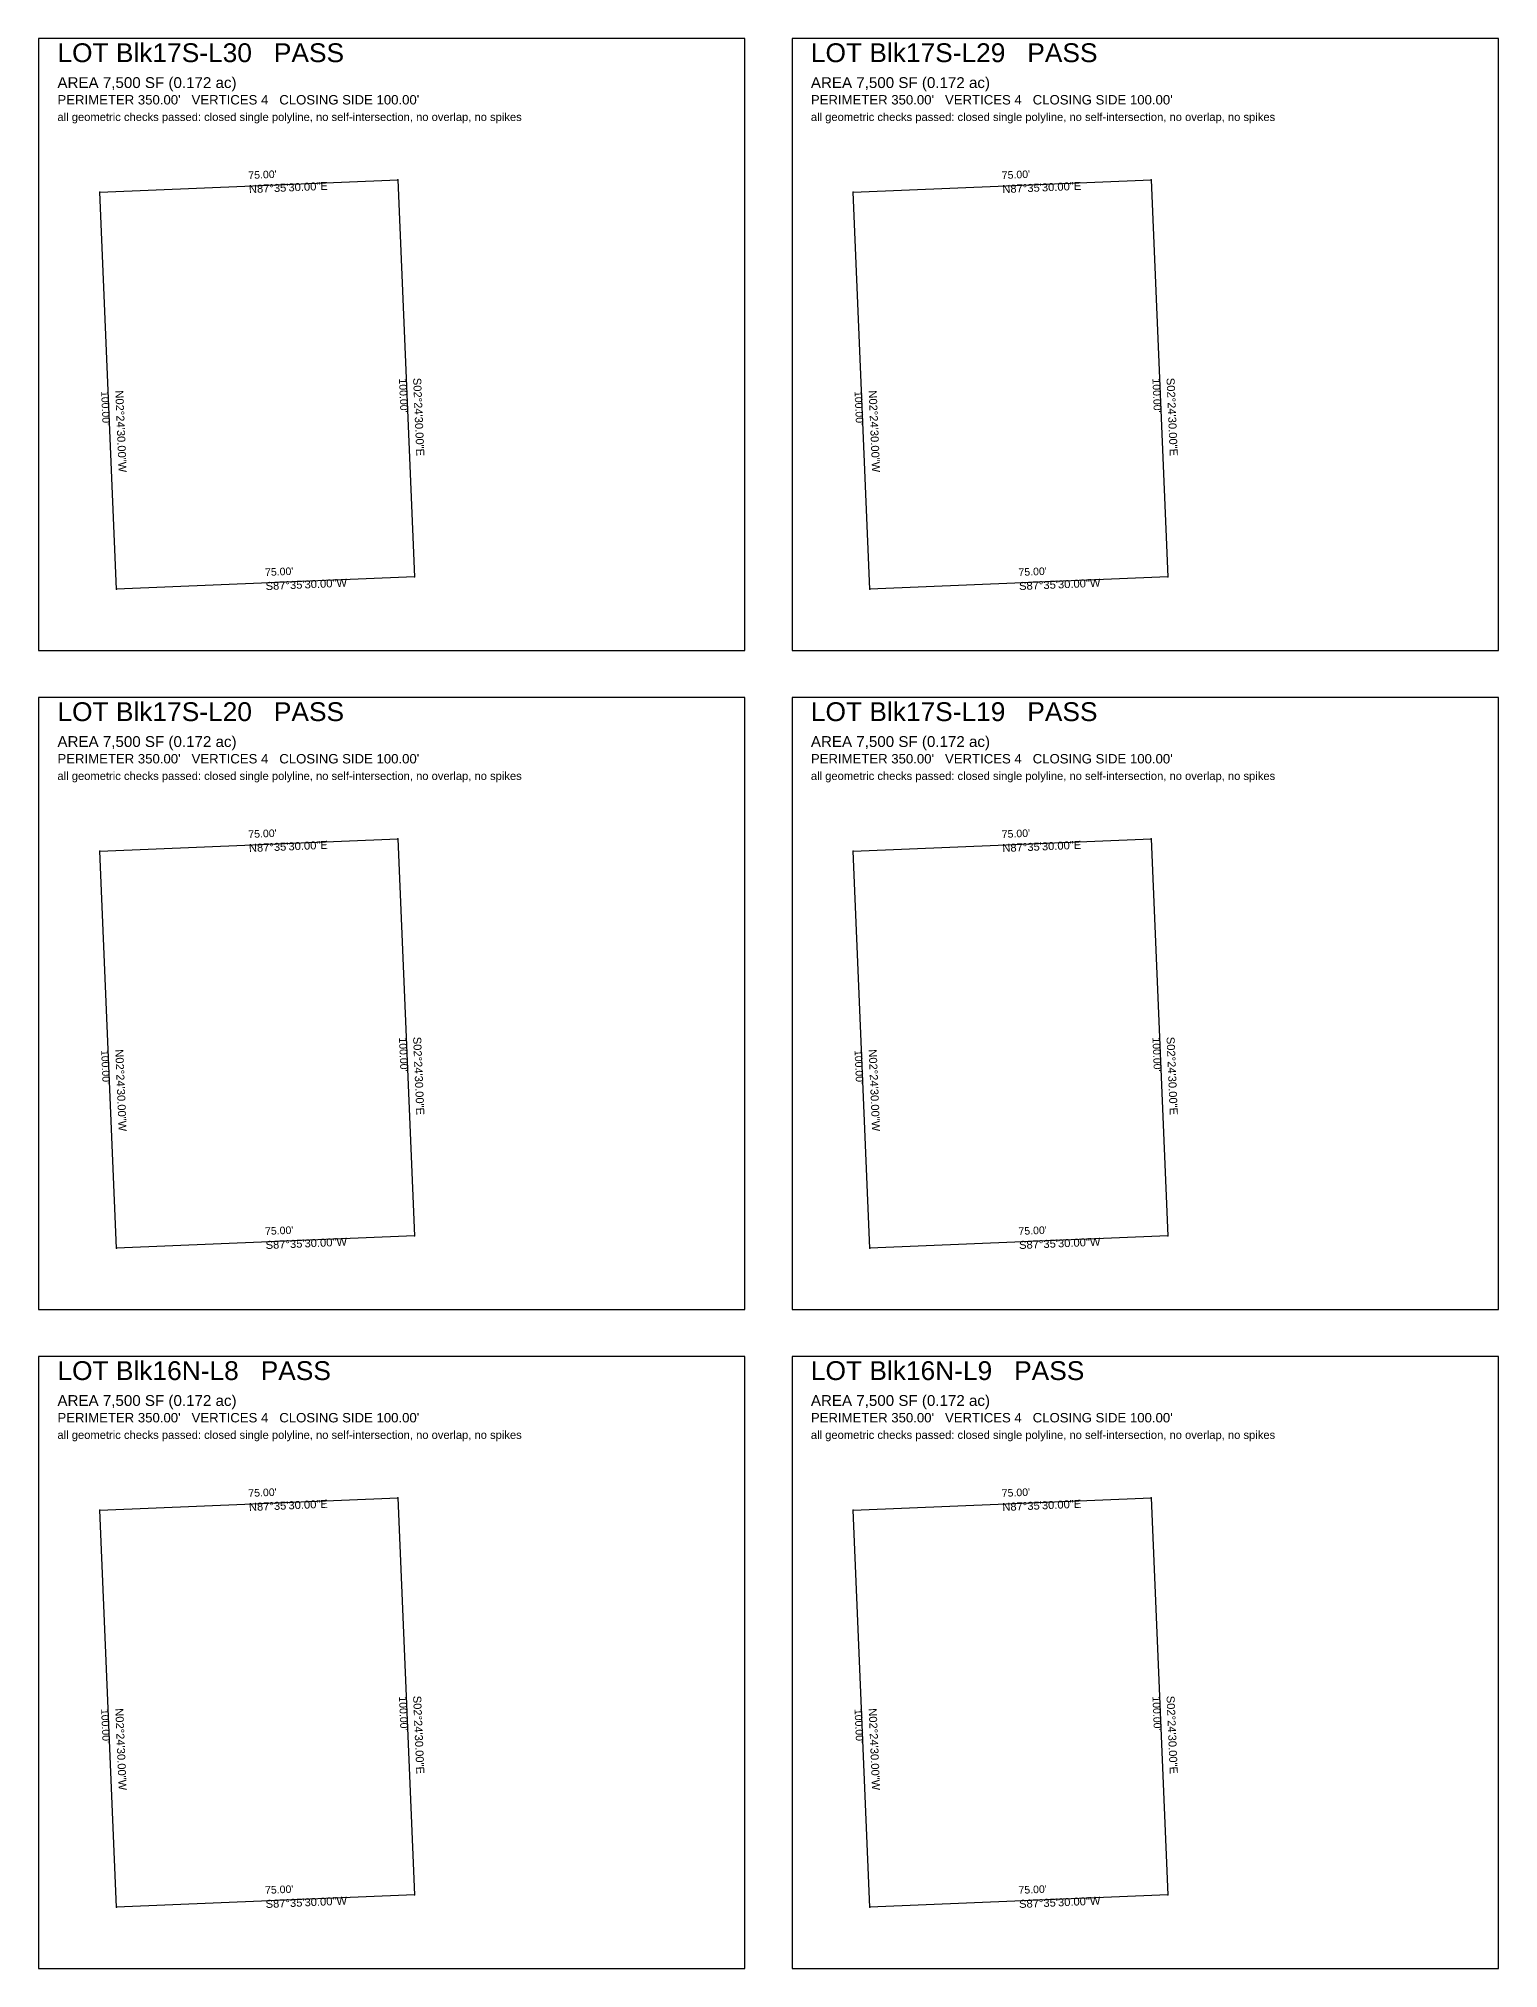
# Model space of a CAD drawing. Extents: x 0 to 3180, y -1680 to 260.
# Drawn here: x 0 to 620, y -1680 to -860 of the extents above; entities that cross this region are included whole.
import ezdxf

# ---------------------------------------------------------------- set-up
doc = ezdxf.new("R2010")
doc.units = 0
doc.linetypes.add('ROT_2.41', pattern=[0])
doc.linetypes.add('ROT_272.41', pattern=[0])
for name, color, linetype in [('LOT_POLYLINE', 4, 'CONTINUOUS'), ('SHEET_FRAME', 8, 'CONTINUOUS'), ('SHEET_LABELS', 7, 'CONTINUOUS')]:
    doc.layers.add(name, color=color, linetype=linetype)
doc.styles.get("Standard").update_dxf_attribs({"font": 'Arial'})

msp = doc.modelspace()

# ---------------------------------------------------------------- linework, layer by layer
at = {"layer": 'LOT_POLYLINE'}
for points in [[(26, -925.3207), (152.5094, -920), (159.6038, -1088.6793), (33.0943, -1094)], [(346, -925.3207), (472.5094, -920), (479.6038, -1088.6793), (353.0943, -1094)], [(26, -1205.3207), (152.5094, -1200), (159.6038, -1368.6793), (33.0943, -1374)], [(346, -1205.3207), (472.5094, -1200), (479.6038, -1368.6793), (353.0943, -1374)], [(26, -1485.3207), (152.5094, -1480), (159.6038, -1648.6793), (33.0943, -1654)], [(346, -1485.3207), (472.5094, -1480), (479.6038, -1648.6793), (353.0943, -1654)]]:
    msp.add_lwpolyline(points, close=True, dxfattribs=at)
at = {"layer": 'SHEET_FRAME'}
for p, q in [((300, -860), (0, -860)), ((0, -860), (0, -1120)), ((300, -1120), (300, -860)), ((620, -860), (320, -860)), ((320, -860), (320, -1120)), ((620, -1120), (620, -860)), ((0, -1120), (300, -1120)), ((320, -1120), (620, -1120)), ((300, -1140), (0, -1140)), ((0, -1140), (0, -1400)), ((300, -1400), (300, -1140)), ((620, -1140), (320, -1140)), ((320, -1140), (320, -1400)), ((620, -1400), (620, -1140)), ((0, -1400), (300, -1400)), ((320, -1400), (620, -1400)), ((300, -1420), (0, -1420)), ((0, -1420), (0, -1680)), ((300, -1680), (300, -1420)), ((620, -1420), (320, -1420)), ((320, -1420), (320, -1680)), ((620, -1680), (620, -1420)), ((0, -1680), (300, -1680)), ((320, -1680), (620, -1680))]:
    msp.add_line(p, q, dxfattribs=at)
at = {"layer": 'SHEET_LABELS'}
for p in [(26, -925.3207), (152.5094, -920), (346, -925.3207), (472.5094, -920), (159.6038, -1088.6793), (479.6038, -1088.6793), (33.0943, -1094), (353.0943, -1094), (26, -1205.3207), (152.5094, -1200), (346, -1205.3207), (472.5094, -1200), (159.6038, -1368.6793), (479.6038, -1368.6793), (33.0943, -1374), (353.0943, -1374), (152.5094, -1480), (472.5094, -1480), (26, -1485.3207), (346, -1485.3207), (33.0943, -1654), (159.6038, -1648.6793), (353.0943, -1654), (479.6038, -1648.6793)]:
    msp.add_point(p, dxfattribs=at)

# ---------------------------------------------------------------- texts
for s, height, p in [('LOT Blk17S-L30   PASS', 8, (8, -870)), ('LOT Blk17S-L29   PASS', 8, (328, -870)), ('AREA 7,500 SF (0.172 ac)', 4.6, (8, -881)), ('AREA 7,500 SF (0.172 ac)', 4.6, (328, -881)), ("PERIMETER 350.00'   VERTICES 4   CLOSING SIDE 100.00'", 4, (8, -888)), ("PERIMETER 350.00'   VERTICES 4   CLOSING SIDE 100.00'", 4, (328, -888)), ('all geometric checks passed: closed single polyline, no self-intersection, no overlap, no spikes', 3.4, (8, -895)), ('all geometric checks passed: closed single polyline, no self-intersection, no overlap, no spikes', 3.4, (328, -895)), ('LOT Blk17S-L20   PASS', 8, (8, -1150)), ('LOT Blk17S-L19   PASS', 8, (328, -1150)), ('AREA 7,500 SF (0.172 ac)', 4.6, (8, -1161)), ('AREA 7,500 SF (0.172 ac)', 4.6, (328, -1161)), ("PERIMETER 350.00'   VERTICES 4   CLOSING SIDE 100.00'", 4, (8, -1168)), ("PERIMETER 350.00'   VERTICES 4   CLOSING SIDE 100.00'", 4, (328, -1168)), ('all geometric checks passed: closed single polyline, no self-intersection, no overlap, no spikes', 3.4, (8, -1175)), ('all geometric checks passed: closed single polyline, no self-intersection, no overlap, no spikes', 3.4, (328, -1175)), ('LOT Blk16N-L8   PASS', 8, (8, -1430)), ('LOT Blk16N-L9   PASS', 8, (328, -1430)), ('AREA 7,500 SF (0.172 ac)', 4.6, (8, -1441)), ('AREA 7,500 SF (0.172 ac)', 4.6, (328, -1441)), ("PERIMETER 350.00'   VERTICES 4   CLOSING SIDE 100.00'", 4, (8, -1448)), ("PERIMETER 350.00'   VERTICES 4   CLOSING SIDE 100.00'", 4, (328, -1448)), ('all geometric checks passed: closed single polyline, no self-intersection, no overlap, no spikes', 3.4, (8, -1455)), ('all geometric checks passed: closed single polyline, no self-intersection, no overlap, no spikes', 3.4, (328, -1455))]:
    msp.add_text(s, height=height, dxfattribs=at).set_placement(p)
at = {"layer": 'SHEET_LABELS', "linetype": 'ROT_2.41'}
for s, height, p in [("75.00'", 3.2, (89.1287, -919.663)), ("75.00'", 3.2, (409.1287, -919.663)), ('N87%%d35\'30.00"E', 3.4, (89.3808, -925.6577)), ('N87%%d35\'30.00"E', 3.4, (409.3808, -925.6577)), ("75.00'", 3.2, (96.223, -1088.3423)), ('S87%%d35\'30.00"W', 3.4, (96.4751, -1094.337)), ("75.00'", 3.2, (416.223, -1088.3423)), ('S87%%d35\'30.00"W', 3.4, (416.4751, -1094.337)), ("75.00'", 3.2, (89.1287, -1199.663)), ("75.00'", 3.2, (409.1287, -1199.663)), ('N87%%d35\'30.00"E', 3.4, (89.3808, -1205.6577)), ('N87%%d35\'30.00"E', 3.4, (409.3808, -1205.6577)), ("75.00'", 3.2, (96.223, -1368.3423)), ("75.00'", 3.2, (416.223, -1368.3423)), ('S87%%d35\'30.00"W', 3.4, (96.4751, -1374.337)), ('S87%%d35\'30.00"W', 3.4, (416.4751, -1374.337)), ("75.00'", 3.2, (89.1287, -1479.663)), ("75.00'", 3.2, (409.1287, -1479.663)), ('N87%%d35\'30.00"E', 3.4, (89.3808, -1485.6577)), ('N87%%d35\'30.00"E', 3.4, (409.3808, -1485.6577)), ("75.00'", 3.2, (96.223, -1648.3423)), ("75.00'", 3.2, (416.223, -1648.3423)), ('S87%%d35\'30.00"W', 3.4, (96.4751, -1654.337)), ('S87%%d35\'30.00"W', 3.4, (416.4751, -1654.337))]:
    msp.add_text(s, height=height, rotation=2.41, dxfattribs=at).set_placement(p)
at = {"layer": 'SHEET_LABELS', "linetype": 'ROT_272.41'}
for s, height, p in [("100.00'", 3.2, (153.0593, -1004.4657)), ('S02%%d24\'30.00"E', 3.4, (159.054, -1004.2136)), ("100.00'", 3.2, (473.0593, -1004.4657)), ('S02%%d24\'30.00"E', 3.4, (479.054, -1004.2136)), ("100.00'", 3.2, (26.5498, -1009.7864)), ('N02%%d24\'30.00"W', 3.4, (32.5445, -1009.5343)), ("100.00'", 3.2, (346.5498, -1009.7864)), ('N02%%d24\'30.00"W', 3.4, (352.5445, -1009.5343)), ("100.00'", 3.2, (153.0593, -1284.4657)), ('S02%%d24\'30.00"E', 3.4, (159.054, -1284.2136)), ("100.00'", 3.2, (473.0593, -1284.4657)), ('S02%%d24\'30.00"E', 3.4, (479.054, -1284.2136)), ("100.00'", 3.2, (26.5498, -1289.7864)), ('N02%%d24\'30.00"W', 3.4, (32.5445, -1289.5343)), ("100.00'", 3.2, (346.5498, -1289.7864)), ('N02%%d24\'30.00"W', 3.4, (352.5445, -1289.5343)), ("100.00'", 3.2, (153.0593, -1564.4657)), ('S02%%d24\'30.00"E', 3.4, (159.054, -1564.2136)), ("100.00'", 3.2, (473.0593, -1564.4657)), ('S02%%d24\'30.00"E', 3.4, (479.054, -1564.2136)), ("100.00'", 3.2, (26.5498, -1569.7864)), ('N02%%d24\'30.00"W', 3.4, (32.5445, -1569.5343)), ("100.00'", 3.2, (346.5498, -1569.7864)), ('N02%%d24\'30.00"W', 3.4, (352.5445, -1569.5343))]:
    msp.add_text(s, height=height, rotation=272.41, dxfattribs=at).set_placement(p)

doc.saveas('drawing.dxf')
